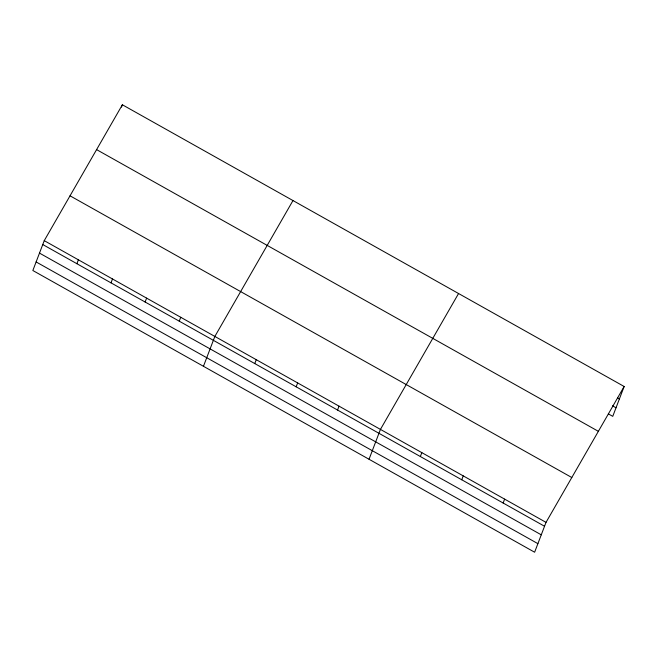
<?xml version="1.0" encoding="UTF-8"?>
<svg xmlns="http://www.w3.org/2000/svg" width="657" height="657" viewBox="0 0 657 657"><rect width="100%" height="100%" fill="white"/><g stroke="black" fill="none" stroke-linecap="round" stroke-linejoin="round"><path stroke-width="0.99" d="M44.249 240.651L32.85 270.512L534.626 552.225L546.024 522.364L624.15 386.488L122.374 104.775L44.249 240.651L546.024 522.364M121.488 107.107L122.374 104.775M76.885 263.703L78.372 259.802M111.008 282.855L112.495 278.962M145.123 302.015L146.618 298.122M179.246 321.174L180.732 317.274M203.456 366.294L214.855 336.433L292.981 200.557M254.76 363.567L256.255 359.675M296.159 386.809L297.646 382.916M337.558 410.05L339.045 406.157M369.037 459.259L380.444 429.399L458.561 293.523M420.349 456.533L421.835 452.64M461.748 479.774L463.234 475.882M503.139 503.016L504.625 499.123M624.15 386.488L612.751 416.349L608.341 413.877M617.629 397.961L619.387 398.955M612.496 405.804L616.02 407.783M96.595 149.615L598.371 431.329M70.036 195.811L571.804 477.524M42.762 244.544L544.538 526.257M39.494 253.109L541.269 534.831M36.119 261.938L537.894 543.659"/></g></svg>
